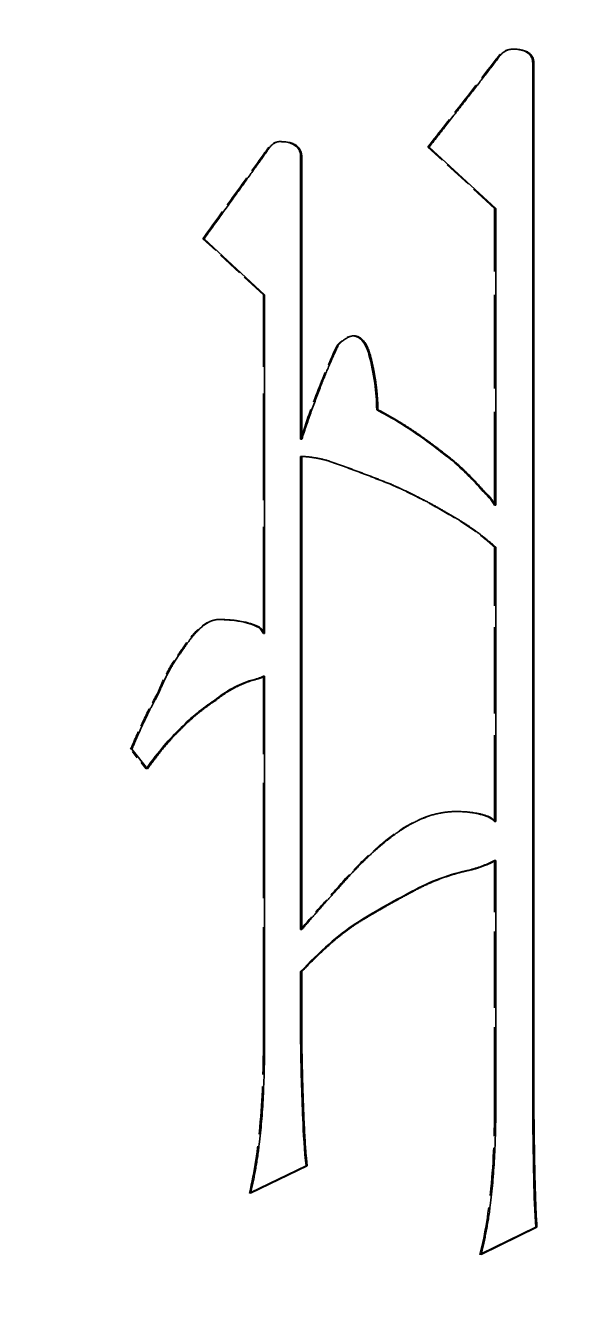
# Model space of a CAD drawing. Header units: millimetres. Extents: x 200 to 5740, y 200 to 4000.
# Drawn here: x 2750.46 to 2758.97, y 3363.52 to 3383.33 of the extents above; entities that cross this region are included whole.
import ezdxf

# ---------------------------------------------------------------- set-up
doc = ezdxf.new("R2010")
doc.units = ezdxf.units.MM
doc.header["$LTSCALE"] = 20
doc.linetypes.add('DASHED', pattern=[0.2067, 0.1654, -0.0413])
for name, color, linetype, lineweight in [('可見 (ISO)', 7, 'Continuous', 35), ('符號 (ISO)', 7, 'Continuous', 25), ('隱藏 (ISO)', 7, 'DASHED', 25)]:
    doc.layers.add(name, color=color, linetype=linetype, lineweight=lineweight)
doc.styles.add('註記文字 (JIS)', font='kaiu.ttf')
doc.dimstyles.new('預設 (JIS)$7', dxfattribs={"dimscale": 20, "dimtxt": 3, "dimasz": 2.5, "dimexe": 2, "dimexo": 1, "dimgap": 0.8, "dimtad": 1, "dimrnd": 1e-08, "dimdsep": 46, "dimtxsty": '註記文字 (JIS)', "dimblk": 'Filled-1', "dimcen": 0.09, "dimdle": 10, "dimclrd": 256, "dimclre": 256, "dimclrt": 256, "dimadec": 0, "dimazin": 2, "dimtfac": 0.833333, "dimtmove": 0, "dimatfit": 3, "dimfxl": 0, "dimtolj": 1, "dimtzin": 0, "dimlwd": -1, "dimlwe": -1, "dimarcsym": 0})

# ---------------------------------------------------------------- blocks, each defined once
blk = doc.blocks.new('Filled-1')
at = {"color": 0}
for p, q in [((0, 0), (-1, 0.16667)), ((-1, 0.16667), (-1, -0.16667)), ((-1, 0), (0, 0)), ((-1, -0.16667), (0, 0))]:
    blk.add_line(p, q, dxfattribs=at)
at = {"color": 0, "flags": 128}
blk.add_lwpolyline([(-1, -0.16667), (0, 0)], dxfattribs=at)
at = {"color": 0}
blk.add_solid([(-1, -0.16667), (0, 0), (-1, 0.16667), (-1, -0.16667)], dxfattribs=at)

msp = doc.modelspace()

# ---------------------------------------------------------------- linework, layer by layer
at = {"layer": '可見 (ISO)'}
for p, q in [((2758.389, 3382.741), (2758.389, 3366.465)), ((2758.407, 3382.741), (2758.407, 3366.465)), ((2757.813, 3380.468), (2756.769, 3381.428)), ((2754.761, 3381.27), (2754.761, 3376.858)), ((2754.779, 3381.27), (2754.779, 3376.858)), ((2757.813, 3375.825), (2757.813, 3380.468)), ((2754.197, 3379.119), (2753.251, 3379.994)), ((2754.197, 3373.819), (2754.197, 3379.119)), ((2755.847, 3378.183), (2755.829, 3378.183)), ((2755.968, 3377.32), (2755.95, 3377.32)), ((2754.779, 3376.858), (2754.761, 3376.858)), ((2754.779, 3376.59), (2754.761, 3376.59)), ((2754.761, 3376.59), (2754.761, 3369.188)), ((2754.779, 3376.59), (2754.779, 3369.188)), ((2757.157, 3376.518), (2757.139, 3376.518)), ((2757.618, 3376.056), (2757.6, 3376.056)), ((2757.813, 3375.825), (2757.794, 3375.825)), ((2757.813, 3370.877), (2757.813, 3375.168)), ((2754.124, 3373.916), (2754.106, 3373.916)), ((2754.197, 3373.819), (2754.179, 3373.819)), ((2754.015, 3373.09), (2753.997, 3373.09)), ((2754.197, 3373.15), (2754.179, 3373.15)), ((2754.197, 3367.425), (2754.197, 3373.15)), ((2753.433, 3372.774), (2753.414, 3372.774)), ((2752.911, 3372.348), (2752.893, 3372.348)), ((2752.365, 3371.704), (2752.122, 3372.008)), ((2757.74, 3370.938), (2757.721, 3370.938)), ((2757.813, 3370.877), (2757.794, 3370.877)), ((2757.436, 3370.124), (2757.418, 3370.124)), ((2757.813, 3370.27), (2757.794, 3370.27)), ((2757.813, 3366.465), (2757.813, 3370.27)), ((2756.514, 3369.783), (2756.496, 3369.783)), ((2755.641, 3369.285), (2755.622, 3369.285)), ((2754.779, 3369.188), (2754.761, 3369.188)), ((2754.779, 3368.531), (2754.761, 3368.531)), ((2754.761, 3368.531), (2754.761, 3367.425)), ((2754.779, 3368.531), (2754.779, 3367.425)), ((2754.864, 3365.492), (2753.979, 3365.067)), ((2754.846, 3365.492), (2753.981, 3365.077)), ((2754.864, 3365.492), (2754.846, 3365.492)), ((2758.456, 3364.532), (2757.582, 3364.107)), ((2758.437, 3364.532), (2757.585, 3364.117)), ((2758.456, 3364.532), (2758.437, 3364.532))]:
    msp.add_line(p, q, dxfattribs=at)
for points in [[(2757.837, 3382.802), (2757.934, 3382.96), (2758.079, 3382.96)], [(2758.079, 3382.96), (2758.407, 3382.96), (2758.407, 3382.741)], [(2756.769, 3381.428), (2757.339, 3382.158), (2757.837, 3382.802)], [(2754.221, 3381.343), (2754.318, 3381.514), (2754.44, 3381.514)], [(2754.44, 3381.514), (2754.779, 3381.514), (2754.779, 3381.27)], [(2753.251, 3379.994), (2753.76, 3380.699), (2754.221, 3381.343)], [(2755.35, 3378.329), (2755.483, 3378.475), (2755.592, 3378.475)], [(2755.592, 3378.475), (2755.762, 3378.475), (2755.847, 3378.183)], [(2754.779, 3376.858), (2755.046, 3377.684), (2755.35, 3378.329)], [(2755.847, 3378.183), (2755.968, 3377.721), (2755.968, 3377.32)], [(2755.968, 3377.32), (2756.272, 3377.162), (2756.575, 3376.955)], [(2756.575, 3376.955), (2756.854, 3376.761), (2757.157, 3376.518)], [(2755.204, 3376.518), (2754.998, 3376.578), (2754.779, 3376.59)], [(2756.175, 3376.153), (2755.689, 3376.347), (2755.204, 3376.518)], [(2757.157, 3376.518), (2757.412, 3376.299), (2757.618, 3376.056)], [(2757.072, 3375.691), (2756.672, 3375.934), (2756.175, 3376.153)], [(2757.618, 3376.056), (2757.74, 3375.946), (2757.813, 3375.825)], [(2757.813, 3375.168), (2757.473, 3375.472), (2757.072, 3375.691)], [(2753.239, 3373.941), (2753.36, 3374.038), (2753.481, 3374.038)], [(2753.481, 3374.038), (2753.882, 3374.038), (2754.124, 3373.916)], [(2752.911, 3373.552), (2753.093, 3373.831), (2753.239, 3373.941)], [(2754.124, 3373.916), (2754.185, 3373.855), (2754.197, 3373.819)], [(2752.535, 3372.871), (2752.717, 3373.308), (2752.911, 3373.552)], [(2754.015, 3373.09), (2753.7, 3372.992), (2753.433, 3372.774)], [(2754.197, 3373.15), (2754.124, 3373.114), (2754.015, 3373.09)], [(2752.122, 3372.008), (2752.329, 3372.506), (2752.535, 3372.871)], [(2753.433, 3372.774), (2753.154, 3372.591), (2752.911, 3372.348)], [(2752.911, 3372.348), (2752.656, 3372.105), (2752.365, 3371.704)], [(2756.053, 3370.537), (2756.405, 3370.829), (2756.696, 3370.938)], [(2756.696, 3370.938), (2756.939, 3371.035), (2757.194, 3371.035)], [(2757.194, 3371.035), (2757.534, 3371.035), (2757.74, 3370.938)], [(2757.74, 3370.938), (2757.8, 3370.89), (2757.813, 3370.877)], [(2755.325, 3369.808), (2755.701, 3370.245), (2756.053, 3370.537)], [(2757.436, 3370.124), (2756.951, 3370.026), (2756.514, 3369.783)], [(2757.813, 3370.27), (2757.655, 3370.184), (2757.436, 3370.124)], [(2754.779, 3369.188), (2755.046, 3369.504), (2755.325, 3369.808)], [(2756.514, 3369.783), (2756.053, 3369.54), (2755.641, 3369.285)], [(2755.641, 3369.285), (2755.24, 3369.018), (2754.779, 3368.531)], [(2753.979, 3365.067), (2754.197, 3365.954), (2754.197, 3367.425)], [(2754.779, 3367.425), (2754.804, 3366.003), (2754.864, 3365.492)], [(2757.582, 3364.107), (2757.813, 3364.994), (2757.813, 3366.465)], [(2758.407, 3366.465), (2758.419, 3365.031), (2758.456, 3364.532)]]:
    msp.add_open_spline(points, degree=2, dxfattribs=at)
for points, knots in [([(2758.073, 3382.96), (2758.11, 3382.959), (2758.147, 3382.957), (2758.215, 3382.945), (2758.248, 3382.936), (2758.299, 3382.912), (2758.32, 3382.898), (2758.353, 3382.864), (2758.365, 3382.846), (2758.384, 3382.798), (2758.389, 3382.77), (2758.389, 3382.741)], [-0.04346194, -0.04346194, -0.04346194, -0.04346194, -0.03252631, -0.03252631, -0.02277101, -0.02277101, -0.01539657, -0.01539657, -0.00851933, -0.00851933, 0, 0, 0, 0]), ([(2754.434, 3381.513), (2754.47, 3381.513), (2754.508, 3381.51), (2754.576, 3381.498), (2754.608, 3381.489), (2754.662, 3381.463), (2754.684, 3381.449), (2754.721, 3381.411), (2754.735, 3381.39), (2754.756, 3381.336), (2754.761, 3381.303), (2754.761, 3381.27)], [-0.04628901, -0.04628901, -0.04628901, -0.04628901, -0.03543902, -0.03543902, -0.0255395, -0.0255395, -0.01752223, -0.01752223, -0.00984551, -0.00984551, 0, 0, 0, 0]), ([(2755.583, 3378.474), (2755.596, 3378.474), (2755.608, 3378.472), (2755.635, 3378.465), (2755.65, 3378.459), (2755.691, 3378.435), (2755.714, 3378.413), (2755.775, 3378.336), (2755.805, 3378.263), (2755.829, 3378.183)], [-0.04791629, -0.04791629, -0.04791629, -0.04791629, -0.04315933, -0.04315933, -0.03722452, -0.03722452, -0.02518049, -0.02518049, 0, 0, 0, 0]), ([(2755.829, 3378.183), (2755.867, 3378.036), (2755.898, 3377.887), (2755.939, 3377.598), (2755.95, 3377.459), (2755.95, 3377.32)], [-0.08731141, -0.08731141, -0.08731141, -0.08731141, -0.04175688, -0.04175688, 0, 0, 0, 0]), ([(2755.95, 3377.32), (2756.053, 3377.266), (2756.154, 3377.209), (2756.356, 3377.088), (2756.457, 3377.023), (2756.557, 3376.955)], [-0.07091216, -0.07091216, -0.07091216, -0.07091216, -0.03607936, -0.03607936, 0, 0, 0, 0]), ([(2756.557, 3376.955), (2756.653, 3376.888), (2756.748, 3376.819), (2756.942, 3376.673), (2757.041, 3376.596), (2757.139, 3376.518)], [-0.07285045, -0.07285045, -0.07285045, -0.07285045, -0.03764141, -0.03764141, 0, 0, 0, 0]), ([(2757.139, 3376.518), (2757.223, 3376.446), (2757.304, 3376.371), (2757.458, 3376.217), (2757.53, 3376.138), (2757.6, 3376.056)], [-0.06541188, -0.06541188, -0.06541188, -0.06541188, -0.03227906, -0.03227906, 0, 0, 0, 0]), ([(2757.6, 3376.056), (2757.639, 3376.021), (2757.676, 3375.983), (2757.741, 3375.906), (2757.769, 3375.866), (2757.794, 3375.825)], [-0.03031282, -0.03031282, -0.03031282, -0.03031282, -0.01461832, -0.01461832, 0, 0, 0, 0]), ([(2753.477, 3374.038), (2753.592, 3374.037), (2753.711, 3374.029), (2753.921, 3373.989), (2754.018, 3373.96), (2754.106, 3373.916)], [-0.06429557, -0.06429557, -0.06429557, -0.06429557, -0.02965889, -0.02965889, 0, 0, 0, 0]), ([(2754.106, 3373.916), (2754.125, 3373.897), (2754.147, 3373.874), (2754.169, 3373.841), (2754.175, 3373.83), (2754.179, 3373.819)], [-0.01059565, -0.01059565, -0.01059565, -0.01059565, -0.00335404, -0.00335404, 0, 0, 0, 0]), ([(2753.997, 3373.09), (2753.891, 3373.057), (2753.79, 3373.015), (2753.594, 3372.908), (2753.501, 3372.845), (2753.414, 3372.774)], [-0.06697015, -0.06697015, -0.06697015, -0.06697015, -0.03384792, -0.03384792, 0, 0, 0, 0]), ([(2754.179, 3373.15), (2754.152, 3373.137), (2754.124, 3373.126), (2754.064, 3373.106), (2754.03, 3373.097), (2753.997, 3373.09)], [-0.01913166, -0.01913166, -0.01913166, -0.01913166, -0.01032945, -0.01032945, 0, 0, 0, 0]), ([(2753.414, 3372.774), (2753.321, 3372.713), (2753.231, 3372.647), (2753.056, 3372.504), (2752.973, 3372.428), (2752.893, 3372.348)], [-0.0675719, -0.0675719, -0.0675719, -0.0675719, -0.03403506, -0.03403506, 0, 0, 0, 0]), ([(2752.893, 3372.348), (2752.8, 3372.26), (2752.711, 3372.163), (2752.534, 3371.954), (2752.442, 3371.835), (2752.355, 3371.716)], [-0.08388019, -0.08388019, -0.08388019, -0.08388019, -0.04555008, -0.04555008, -0.00149315, -0.00149315, -0.00149315, -0.00149315]), ([(2757.186, 3371.035), (2757.284, 3371.035), (2757.385, 3371.028), (2757.564, 3370.996), (2757.646, 3370.974), (2757.721, 3370.938)], [-0.05449634, -0.05449634, -0.05449634, -0.05449634, -0.02501204, -0.02501204, 0, 0, 0, 0]), ([(2757.721, 3370.938), (2757.736, 3370.926), (2757.755, 3370.911), (2757.778, 3370.892), (2757.789, 3370.882), (2757.794, 3370.877)], [-0.006007837, -0.006007837, -0.006007837, -0.006007837, -0.00217781, -0.00217781, 0, 0, 0, 0]), ([(2757.418, 3370.124), (2757.257, 3370.091), (2757.099, 3370.047), (2756.79, 3369.933), (2756.64, 3369.864), (2756.496, 3369.783)], [-0.09904371, -0.09904371, -0.09904371, -0.09904371, -0.04963871, -0.04963871, 0, 0, 0, 0]), ([(2757.794, 3370.27), (2757.738, 3370.24), (2757.68, 3370.213), (2757.555, 3370.165), (2757.486, 3370.143), (2757.418, 3370.124)], [-0.04034998, -0.04034998, -0.04034998, -0.04034998, -0.02136251, -0.02136251, 0, 0, 0, 0]), ([(2756.496, 3369.783), (2756.345, 3369.704), (2756.195, 3369.622), (2755.904, 3369.456), (2755.762, 3369.372), (2755.622, 3369.285)], [-0.100705, -0.100705, -0.100705, -0.100705, -0.0494473, -0.0494473, 0, 0, 0, 0]), ([(2755.622, 3369.285), (2755.478, 3369.188), (2755.338, 3369.077), (2755.052, 3368.828), (2754.902, 3368.68), (2754.761, 3368.531)], [-0.1139088, -0.1139088, -0.1139088, -0.1139088, -0.0616821, -0.0616821, 0, 0, 0, 0]), ([(2754.761, 3367.425), (2754.767, 3367.046), (2754.778, 3366.611), (2754.804, 3366.017), (2754.82, 3365.71), (2754.846, 3365.492)], [-0.183156, -0.183156, -0.183156, -0.183156, -0.0658333, -0.0658333, 0, 0, 0, 0]), ([(2758.389, 3366.465), (2758.392, 3366.085), (2758.397, 3365.646), (2758.412, 3365.056), (2758.421, 3364.747), (2758.437, 3364.532)], [-0.1826535, -0.1826535, -0.1826535, -0.1826535, -0.0645031, -0.0645031, 0, 0, 0, 0])]:
    msp.add_open_spline(points, degree=3, knots=knots, dxfattribs=at)
at = {"layer": '隱藏 (ISO)', "ltscale": 0.02847}
for p, q in [((2758.079, 3382.96), (2758.061, 3382.96)), ((2757.837, 3382.802), (2757.818, 3382.802)), ((2754.44, 3381.514), (2754.421, 3381.514)), ((2756.769, 3381.428), (2756.751, 3381.428)), ((2754.221, 3381.343), (2754.203, 3381.343)), ((2757.813, 3380.468), (2757.794, 3380.468)), ((2753.251, 3379.994), (2753.232, 3379.994)), ((2754.197, 3379.119), (2754.179, 3379.119)), ((2755.592, 3378.475), (2755.574, 3378.475)), ((2755.35, 3378.329), (2755.331, 3378.329)), ((2755.204, 3376.518), (2755.186, 3376.518)), ((2756.175, 3376.153), (2756.156, 3376.153)), ((2757.072, 3375.691), (2757.054, 3375.691)), ((2757.813, 3375.168), (2757.794, 3375.168)), ((2753.481, 3374.038), (2753.463, 3374.038)), ((2753.239, 3373.941), (2753.22, 3373.941)), ((2752.911, 3373.552), (2752.893, 3373.552)), ((2752.535, 3372.871), (2752.516, 3372.871)), ((2752.122, 3372.008), (2752.104, 3372.008)), ((2752.365, 3371.704), (2752.347, 3371.704)), ((2756.696, 3370.938), (2756.678, 3370.938)), ((2757.194, 3371.035), (2757.175, 3371.035)), ((2755.325, 3369.808), (2755.307, 3369.808)), ((2753.979, 3365.067), (2753.96, 3365.067)), ((2757.582, 3364.107), (2757.564, 3364.107))]:
    msp.add_line(p, q, dxfattribs=at)
at = {"layer": '隱藏 (ISO)', "ltscale": 0.135086}
msp.add_line((2757.794, 3380.468), (2756.751, 3381.428), dxfattribs=at)
at = {"layer": '隱藏 (ISO)', "ltscale": 0.442117}
msp.add_line((2757.794, 3375.825), (2757.794, 3380.468), dxfattribs=at)
at = {"layer": '隱藏 (ISO)', "ltscale": 0.122784}
msp.add_line((2754.179, 3379.119), (2753.232, 3379.994), dxfattribs=at)
at = {"layer": '隱藏 (ISO)', "ltscale": 0.504629}
msp.add_line((2754.179, 3373.819), (2754.179, 3379.119), dxfattribs=at)
at = {"layer": '隱藏 (ISO)', "ltscale": 0.408545}
msp.add_line((2757.794, 3370.877), (2757.794, 3375.168), dxfattribs=at)
at = {"layer": '隱藏 (ISO)', "ltscale": 0.545146}
msp.add_line((2754.179, 3367.425), (2754.179, 3373.15), dxfattribs=at)
at = {"layer": '隱藏 (ISO)', "ltscale": 0.036962}
msp.add_line((2752.347, 3371.704), (2752.104, 3372.008), dxfattribs=at)
at = {"layer": '隱藏 (ISO)', "ltscale": 0.36224}
msp.add_line((2757.794, 3366.465), (2757.794, 3370.27), dxfattribs=at)
at = {"layer": '隱藏 (ISO)', "ltscale": 0.00211}
msp.add_line((2753.981, 3365.077), (2753.96, 3365.067), dxfattribs=at)
at = {"layer": '隱藏 (ISO)', "ltscale": 0.002137}
msp.add_line((2757.585, 3364.117), (2757.564, 3364.107), dxfattribs=at)
at = {"layer": '隱藏 (ISO)', "ltscale": 0.028857}
msp.add_open_spline([(2757.818, 3382.802), (2757.838, 3382.833), (2757.86, 3382.863), (2757.911, 3382.911), (2757.937, 3382.929), (2757.997, 3382.954), (2758.029, 3382.96), (2758.061, 3382.96)], degree=3, knots=[-0.03055674, -0.03055674, -0.03055674, -0.03055674, -0.01952623, -0.01952623, -0.00976676, -0.00976676, 0, 0, 0, 0], dxfattribs=at)
at = {"layer": '隱藏 (ISO)', "ltscale": 0.001052}
msp.add_open_spline([(2758.061, 3382.96), (2758.065, 3382.96), (2758.069, 3382.96), (2758.073, 3382.96)], degree=3, dxfattribs=at)
at = {"layer": '隱藏 (ISO)', "ltscale": 0.165701}
msp.add_open_spline([(2756.751, 3381.428), (2756.935, 3381.664), (2757.119, 3381.9), (2757.475, 3382.358), (2757.647, 3382.58), (2757.818, 3382.802)], degree=3, knots=[-0.1738757, -0.1738757, -0.1738757, -0.1738757, -0.0841345, -0.0841345, 0, 0, 0, 0], dxfattribs=at)
at = {"layer": '隱藏 (ISO)', "ltscale": 0.027581}
msp.add_open_spline([(2754.203, 3381.343), (2754.226, 3381.385), (2754.256, 3381.427), (2754.31, 3381.476), (2754.332, 3381.49), (2754.377, 3381.509), (2754.399, 3381.514), (2754.421, 3381.514)], degree=3, knots=[-0.02889165, -0.02889165, -0.02889165, -0.02889165, -0.01458403, -0.01458403, -0.00683406, -0.00683406, 0, 0, 0, 0], dxfattribs=at)
at = {"layer": '隱藏 (ISO)', "ltscale": 0.00113}
msp.add_open_spline([(2754.421, 3381.514), (2754.426, 3381.514), (2754.43, 3381.513), (2754.434, 3381.513)], degree=3, dxfattribs=at)
at = {"layer": '隱藏 (ISO)', "ltscale": 0.158293}
msp.add_open_spline([(2753.232, 3379.994), (2753.398, 3380.224), (2753.564, 3380.454), (2753.888, 3380.903), (2754.046, 3381.123), (2754.203, 3381.343)], degree=3, knots=[-0.1662065, -0.1662065, -0.1662065, -0.1662065, -0.0811581, -0.0811581, 0, 0, 0, 0], dxfattribs=at)
at = {"layer": '隱藏 (ISO)', "ltscale": 0.027638}
msp.add_open_spline([(2755.331, 3378.329), (2755.359, 3378.359), (2755.39, 3378.389), (2755.449, 3378.433), (2755.477, 3378.451), (2755.529, 3378.47), (2755.551, 3378.475), (2755.574, 3378.475)], degree=3, knots=[-0.0289133, -0.0289133, -0.0289133, -0.0289133, -0.01655737, -0.01655737, -0.00678494, -0.00678494, 0, 0, 0, 0], dxfattribs=at)
at = {"layer": '隱藏 (ISO)', "ltscale": 0.00081621}
msp.add_open_spline([(2755.574, 3378.475), (2755.577, 3378.475), (2755.58, 3378.475), (2755.583, 3378.474)], degree=3, dxfattribs=at)
at = {"layer": '隱藏 (ISO)', "ltscale": 0.150271}
msp.add_open_spline([(2754.761, 3376.858), (2754.846, 3377.12), (2754.937, 3377.382), (2755.127, 3377.871), (2755.225, 3378.103), (2755.331, 3378.329)], degree=3, knots=[-0.1574762, -0.1574762, -0.1574762, -0.1574762, -0.0748211, -0.0748211, 0, 0, 0, 0], dxfattribs=at)
at = {"layer": '隱藏 (ISO)', "ltscale": 0.0411}
msp.add_open_spline([(2755.186, 3376.518), (2755.117, 3376.538), (2755.047, 3376.554), (2754.905, 3376.578), (2754.833, 3376.586), (2754.761, 3376.59)], degree=3, knots=[-0.04330776, -0.04330776, -0.04330776, -0.04330776, -0.02174662, -0.02174662, 0, 0, 0, 0], dxfattribs=at)
at = {"layer": '隱藏 (ISO)', "ltscale": 0.098816}
msp.add_open_spline([(2756.156, 3376.153), (2755.995, 3376.217), (2755.833, 3376.28), (2755.51, 3376.402), (2755.348, 3376.461), (2755.186, 3376.518)], degree=3, knots=[-0.1038677, -0.1038677, -0.1038677, -0.1038677, -0.0517206, -0.0517206, 0, 0, 0, 0], dxfattribs=at)
at = {"layer": '隱藏 (ISO)', "ltscale": 0.096268}
msp.add_open_spline([(2757.054, 3375.691), (2756.916, 3375.775), (2756.773, 3375.854), (2756.474, 3376.008), (2756.316, 3376.083), (2756.156, 3376.153)], degree=3, knots=[-0.1010474, -0.1010474, -0.1010474, -0.1010474, -0.0524037, -0.0524037, 0, 0, 0, 0], dxfattribs=at)
at = {"layer": '隱藏 (ISO)', "ltscale": 0.086488}
msp.add_open_spline([(2757.794, 3375.168), (2757.681, 3375.269), (2757.563, 3375.364), (2757.315, 3375.538), (2757.187, 3375.618), (2757.054, 3375.691)], degree=3, knots=[-0.09101919, -0.09101919, -0.09101919, -0.09101919, -0.04552564, -0.04552564, 0, 0, 0, 0], dxfattribs=at)
at = {"layer": '隱藏 (ISO)', "ltscale": 0.025327}
msp.add_open_spline([(2753.22, 3373.941), (2753.258, 3373.971), (2753.3, 3373.997), (2753.383, 3374.03), (2753.422, 3374.038), (2753.463, 3374.038)], degree=3, knots=[-0.02679202, -0.02679202, -0.02679202, -0.02679202, -0.01224788, -0.01224788, 0, 0, 0, 0], dxfattribs=at)
at = {"layer": '隱藏 (ISO)', "ltscale": 0.001212}
msp.add_open_spline([(2753.463, 3374.038), (2753.467, 3374.038), (2753.472, 3374.038), (2753.477, 3374.038)], degree=3, dxfattribs=at)
at = {"layer": '隱藏 (ISO)', "ltscale": 0.048589}
msp.add_open_spline([(2752.893, 3373.552), (2752.945, 3373.632), (2753.004, 3373.715), (2753.111, 3373.842), (2753.164, 3373.898), (2753.22, 3373.941)], degree=3, knots=[-0.04996895, -0.04996895, -0.04996895, -0.04996895, -0.02111481, -0.02111481, 0, 0, 0, 0], dxfattribs=at)
at = {"layer": '隱藏 (ISO)', "ltscale": 0.074227}
msp.add_open_spline([(2752.516, 3372.871), (2752.571, 3373.002), (2752.633, 3373.136), (2752.757, 3373.36), (2752.821, 3373.462), (2752.893, 3373.552)], degree=3, knots=[-0.07717025, -0.07717025, -0.07717025, -0.07717025, -0.03448911, -0.03448911, 0, 0, 0, 0], dxfattribs=at)
at = {"layer": '隱藏 (ISO)', "ltscale": 0.091086}
msp.add_open_spline([(2752.104, 3372.008), (2752.168, 3372.164), (2752.237, 3372.32), (2752.374, 3372.607), (2752.443, 3372.741), (2752.516, 3372.871)], degree=3, knots=[-0.09532032, -0.09532032, -0.09532032, -0.09532032, -0.04463782, -0.04463782, 0, 0, 0, 0], dxfattribs=at)
at = {"layer": '隱藏 (ISO)', "ltscale": 0.001323}
msp.add_open_spline([(2752.355, 3371.716), (2752.352, 3371.712), (2752.349, 3371.708), (2752.347, 3371.704)], degree=3, dxfattribs=at)
at = {"layer": '隱藏 (ISO)', "ltscale": 0.072496}
msp.add_open_spline([(2756.035, 3370.537), (2756.141, 3370.625), (2756.255, 3370.71), (2756.468, 3370.843), (2756.572, 3370.898), (2756.678, 3370.938)], degree=3, knots=[-0.07557275, -0.07557275, -0.07557275, -0.07557275, -0.03414155, -0.03414155, 0, 0, 0, 0], dxfattribs=at)
at = {"layer": '隱藏 (ISO)', "ltscale": 0.048555}
msp.add_open_spline([(2756.678, 3370.938), (2756.758, 3370.97), (2756.839, 3370.995), (2757.007, 3371.027), (2757.091, 3371.035), (2757.175, 3371.035)], degree=3, knots=[-0.05123637, -0.05123637, -0.05123637, -0.05123637, -0.02545759, -0.02545759, 0, 0, 0, 0], dxfattribs=at)
at = {"layer": '隱藏 (ISO)', "ltscale": 0.000903522}
msp.add_open_spline([(2757.175, 3371.035), (2757.179, 3371.035), (2757.182, 3371.035), (2757.186, 3371.035)], degree=3, dxfattribs=at)
at = {"layer": '隱藏 (ISO)', "ltscale": 0.098243}
msp.add_open_spline([(2755.307, 3369.808), (2755.425, 3369.945), (2755.549, 3370.08), (2755.791, 3370.323), (2755.911, 3370.434), (2756.035, 3370.537)], degree=3, knots=[-0.1029024, -0.1029024, -0.1029024, -0.1029024, -0.0484498, -0.0484498, 0, 0, 0, 0], dxfattribs=at)
at = {"layer": '隱藏 (ISO)', "ltscale": 0.078642}
msp.add_open_spline([(2754.761, 3369.188), (2754.85, 3369.293), (2754.94, 3369.397), (2755.122, 3369.604), (2755.214, 3369.706), (2755.307, 3369.808)], degree=3, knots=[-0.08268475, -0.08268475, -0.08268475, -0.08268475, -0.04131558, -0.04131558, 0, 0, 0, 0], dxfattribs=at)
at = {"layer": '隱藏 (ISO)', "ltscale": 0.225957}
msp.add_open_spline([(2753.96, 3365.067), (2754.042, 3365.4), (2754.092, 3365.76), (2754.164, 3366.535), (2754.179, 3366.989), (2754.179, 3367.425)], degree=3, knots=[-0.233255, -0.233255, -0.233255, -0.233255, -0.130731, -0.130731, 0, 0, 0, 0], dxfattribs=at)
at = {"layer": '隱藏 (ISO)', "ltscale": 0.226124}
msp.add_open_spline([(2757.564, 3364.107), (2757.65, 3364.439), (2757.703, 3364.799), (2757.779, 3365.574), (2757.794, 3366.029), (2757.794, 3366.465)], degree=3, knots=[-0.2335169, -0.2335169, -0.2335169, -0.2335169, -0.1307686, -0.1307686, 0, 0, 0, 0], dxfattribs=at)

# ---------------------------------------------------------------- leaders
at = {"layer": '符號 (ISO)', "annotation_type": 0, "has_hookline": 1, "hookline_direction": 0, "text_width": 308.323}
msp.add_leader([(2398.637, 3240.24), (2904.039, 3550.571), (2954.039, 3550.571)], dimstyle='預設 (JIS)$7', override={"dimgap": 0, "dimtad": 1}, dxfattribs=at)

doc.saveas('drawing.dxf')
